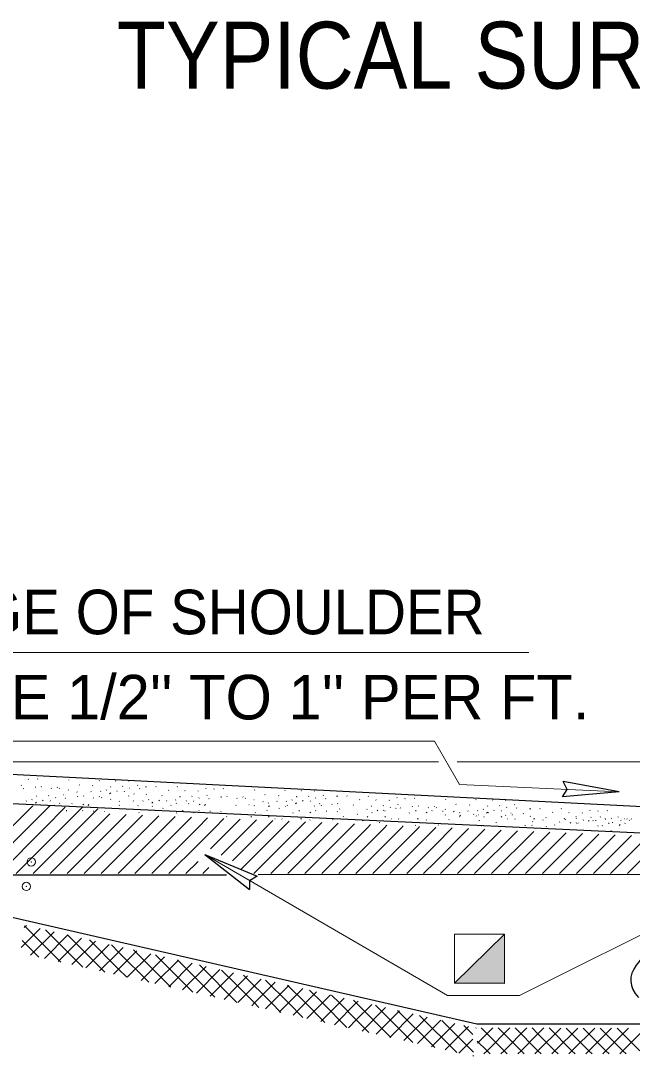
# Model space of a CAD drawing. Extents: x 328 to 697, y 421 to 687.
# Drawn here: x 455.63 to 474.15, y 548.68 to 580.03 of the extents above; entities that cross this region are included whole.
import ezdxf

# ---------------------------------------------------------------- set-up
doc = ezdxf.new("R2010")
doc.units = 0
doc.header["$LTSCALE"] = 0.5
doc.header["$PDMODE"] = 32
doc.header["$PDSIZE"] = 0.25
doc.linetypes.add('LONG_DASHED', pattern=[7.5, 6, -1.5])
doc.layers.add('1', color=7, linetype='Continuous', lineweight=13)

msp = doc.modelspace()

# ---------------------------------------------------------------- hatches: boundary and pattern name
at = {"layer": '1'}
msp.add_hatch(color=256, dxfattribs=at).paths.add_polyline_path([(468.7706, 550.8859), (470.2796, 552.3707), (470.2796, 550.8823)])

# ---------------------------------------------------------------- linework, layer by layer
for p, q in [((450.6113, 558.2137), (468.1615, 558.2137)), ((468.2777, 557.5934), (449.9011, 557.5922)), ((477.5018, 557.594), (468.8415, 557.5935)), ((455.6352, 556.8726), (455.645, 556.8824)), ((455.847, 557.0597), (455.8568, 557.0697)), ((456.1326, 557.0694), (456.1425, 557.0794)), ((457.0786, 557.0349), (457.0884, 557.0449)), ((457.3939, 556.8972), (457.4038, 556.8872)), ((457.8028, 556.8726), (457.8127, 556.8626)), ((457.9997, 557.0203), (458.0095, 557.0302)), ((458.4973, 557.0203), (458.5072, 557.0104)), ((458.8963, 557.0153), (458.9062, 557.0054)), ((459.1621, 556.8726), (459.172, 556.8824)), ((455.6993, 556.7789), (455.7093, 556.7691)), ((456.0687, 556.8381), (456.0736, 556.8134)), ((456.1098, 556.5377), (456.1, 556.5624)), ((456.2458, 556.8381), (456.2558, 556.8479)), ((456.4643, 556.5574), (456.4743, 556.5674)), ((456.5468, 556.7888), (456.5566, 556.7789)), ((456.729, 556.8281), (456.7388, 556.8183)), ((456.7929, 556.7936), (456.8028, 556.7837)), ((456.9126, 556.5871), (456.918, 556.5924)), ((457.0638, 556.7444), (457.0738, 556.7346)), ((457.3298, 556.6853), (457.3397, 556.6754)), ((457.5233, 556.5526), (457.5332, 556.5624)), ((457.7534, 556.6952), (457.7634, 556.6853)), ((458.0439, 556.6903), (458.0538, 556.7002)), ((458.2163, 556.7297), (458.2262, 556.7396)), ((458.3199, 556.6213), (458.3544, 556.6508)), ((458.3594, 556.8232), (458.3495, 556.8479)), ((458.5367, 556.7148), (458.5514, 556.6952)), ((458.7138, 556.8429), (458.7238, 556.8528)), ((458.7633, 556.6853), (458.7731, 556.7049)), ((458.8912, 556.5524), (458.9011, 556.5623)), ((458.9257, 556.7888), (458.9356, 556.7987)), ((459.054, 556.6262), (459.0638, 556.6163)), ((459.2263, 556.7789), (459.2363, 556.7691)), ((459.4397, 556.8345), (459.4052, 556.8345)), ((459.4281, 556.6016), (459.438, 556.6115)), ((459.7155, 556.8443), (459.7255, 556.8345)), ((459.9028, 556.5735), (459.9127, 556.5635)), ((460.0996, 556.7213), (460.1095, 556.7311)), ((460.3606, 556.8295), (460.3705, 556.8393)), ((460.5972, 556.7213), (460.6071, 556.7113)), ((460.9962, 556.7163), (461.0061, 556.7063)), ((461.2326, 556.795), (461.2426, 556.7851)), ((461.2621, 556.5735), (461.2719, 556.5833)), ((461.4738, 556.7606), (461.4838, 556.7706)), ((461.7594, 556.7703), (461.7694, 556.7803)), ((462.7055, 556.7358), (462.7153, 556.7458)), ((463.0208, 556.598), (463.0308, 556.5881)), ((463.4298, 556.5735), (463.4396, 556.5635)), ((463.6266, 556.7213), (463.6364, 556.7311)), ((464.1242, 556.7213), (464.1341, 556.7113)), ((464.5232, 556.7163), (464.5331, 556.7063)), ((464.789, 556.5735), (464.7989, 556.5833)), ((465.5056, 556.5588), (465.5155, 556.549)), ((455.3289, 555.5951), (455.9938, 556.2598)), ((455.7943, 556.4048), (455.8043, 556.4147)), ((455.8438, 555.5951), (456.5093, 556.2606)), ((455.9668, 556.4442), (455.9767, 556.4541)), ((456.0704, 556.3358), (456.1049, 556.3653)), ((456.2872, 556.4293), (456.3018, 556.4097)), ((456.5137, 556.3998), (456.5236, 556.4194)), ((456.6417, 556.2669), (456.6516, 556.2768)), ((456.6762, 556.5033), (456.6861, 556.5132)), ((456.8044, 556.3407), (456.8143, 556.3308)), ((456.9768, 556.4934), (456.9867, 556.4836)), ((457.1786, 556.3161), (457.1884, 556.3261)), ((457.3462, 556.5526), (457.3511, 556.5279)), ((457.5038, 556.2915), (457.5334, 556.3062)), ((457.6715, 556.2619), (457.6912, 556.3062)), ((457.8243, 556.5033), (457.8342, 556.4934)), ((458.0065, 556.5427), (458.0163, 556.5328)), ((458.0704, 556.5081), (458.0803, 556.4982)), ((458.3413, 556.4589), (458.3513, 556.4491)), ((458.6073, 556.3998), (458.6173, 556.3899)), ((458.6121, 556.2669), (458.622, 556.2768)), ((459.0309, 556.4097), (459.0408, 556.3998)), ((459.1736, 556.2619), (459.1835, 556.2718)), ((459.3213, 556.4048), (459.3313, 556.4147)), ((459.4937, 556.4442), (459.5037, 556.4541)), ((459.5974, 556.3358), (459.6319, 556.3653)), ((459.6072, 556.2422), (459.6171, 556.2521)), ((459.8142, 556.4293), (459.8289, 556.4097)), ((460.0407, 556.3998), (460.0506, 556.4194)), ((460.1687, 556.2669), (460.1785, 556.2768)), ((460.3163, 556.4306), (460.3261, 556.4405)), ((460.3314, 556.3407), (460.3413, 556.3308)), ((460.4593, 556.5241), (460.4493, 556.5488)), ((460.6366, 556.4158), (460.6513, 556.3961)), ((460.7055, 556.3161), (460.7154, 556.3261)), ((460.8138, 556.5438), (460.8237, 556.5538)), ((460.8631, 556.3863), (460.8731, 556.4058)), ((461.0256, 556.4898), (461.0356, 556.4996)), ((461.0308, 556.2915), (461.0603, 556.3062)), ((461.1985, 556.2619), (461.2181, 556.3062)), ((461.3262, 556.4798), (461.3362, 556.47)), ((461.6956, 556.539), (461.7005, 556.5143)), ((461.8728, 556.539), (461.8827, 556.5488)), ((462.1391, 556.2669), (462.1489, 556.2768)), ((462.1737, 556.4898), (462.1835, 556.4798)), ((462.3559, 556.529), (462.3657, 556.5193)), ((462.4198, 556.4945), (462.4298, 556.4846)), ((462.5395, 556.288), (462.5448, 556.2933)), ((462.6908, 556.4453), (462.7007, 556.4355)), ((462.7006, 556.2619), (462.7104, 556.2718)), ((462.9568, 556.3863), (462.9666, 556.3763)), ((463.1244, 556.3358), (463.1353, 556.3451)), ((463.1342, 556.2422), (463.144, 556.2521)), ((463.1502, 556.2535), (463.1601, 556.2633)), ((463.3803, 556.3961), (463.3903, 556.3863)), ((463.6334, 556.2435), (463.6432, 556.2338)), ((463.6708, 556.3912), (463.6807, 556.4011)), ((463.6956, 556.2669), (463.7055, 556.2768)), ((463.8432, 556.4306), (463.8531, 556.4405)), ((463.9468, 556.3222), (463.9813, 556.3518)), ((463.9863, 556.5241), (463.9763, 556.5488)), ((464.1636, 556.4158), (464.1783, 556.3961)), ((464.3408, 556.5438), (464.3507, 556.5538)), ((464.3901, 556.3863), (464.4, 556.4058)), ((464.5181, 556.2533), (464.5279, 556.2633)), ((464.5526, 556.4898), (464.5624, 556.4996)), ((464.6808, 556.3271), (464.6908, 556.3173)), ((464.7254, 556.2619), (464.734, 556.2814)), ((464.8532, 556.4798), (464.8632, 556.47)), ((465.055, 556.3025), (465.0649, 556.3124)), ((465.2298, 556.549), (465.1953, 556.549)), ((465.2181, 556.3161), (465.2281, 556.3261)), ((465.6928, 556.288), (465.7028, 556.278)), ((465.8896, 556.4358), (465.8995, 556.4456)), ((466.1506, 556.544), (466.1606, 556.5539)), ((466.2493, 556.2386), (466.2394, 556.2633)), ((466.3872, 556.4358), (466.3971, 556.4258)), ((466.6038, 556.2583), (466.6137, 556.2683)), ((466.7863, 556.4308), (466.7962, 556.4208)), ((467.0227, 556.5095), (467.0326, 556.4996)), ((467.0521, 556.288), (467.0619, 556.2978)), ((467.2639, 556.4751), (467.2738, 556.4851)), ((467.4857, 556.2535), (467.4905, 556.2288)), ((467.5495, 556.4848), (467.5594, 556.4948)), ((467.6628, 556.2535), (467.6727, 556.2633)), ((468.146, 556.2435), (468.1558, 556.2338)), ((468.4955, 556.4503), (468.5053, 556.4603)), ((468.8108, 556.3126), (468.8208, 556.3026)), ((469.2198, 556.288), (469.2297, 556.278)), ((469.4166, 556.4358), (469.4264, 556.4456)), ((469.7763, 556.2386), (469.7664, 556.2633)), ((469.9142, 556.4358), (469.9241, 556.4258)), ((470.1308, 556.2583), (470.1407, 556.2683)), ((470.3133, 556.4308), (470.3232, 556.4208)), ((470.579, 556.288), (470.5889, 556.2978)), ((456.358, 555.5951), (456.9773, 556.2141)), ((456.8723, 555.5951), (457.4925, 556.2153)), ((457.0113, 556.1239), (457.0113, 556.0993)), ((457.3866, 555.5951), (457.9603, 556.1688)), ((457.4987, 556.1043), (457.5087, 556.1142)), ((457.8243, 556.0993), (457.8439, 556.0943)), ((457.9008, 555.5951), (458.3255, 556.0198)), ((458.1589, 556.0797), (458.1688, 556.0896)), ((458.4151, 555.5951), (458.8192, 555.9992)), ((458.9293, 555.5951), (459.3129, 555.9788)), ((459.2033, 556.0551), (459.2132, 556.0452)), ((459.4442, 555.5951), (459.8073, 555.9582)), ((459.5529, 556.119), (459.5629, 556.1288)), ((459.9224, 556.1929), (459.9423, 556.1781)), ((459.9583, 555.5951), (460.3009, 555.9376)), ((460.341, 556.0353), (460.3509, 556.0452)), ((460.5383, 556.1239), (460.5383, 556.0993)), ((460.888, 556.0698), (460.8584, 556.0452)), ((461.0257, 556.1043), (461.0356, 556.1142)), ((461.3513, 556.0993), (461.3708, 556.0943)), ((461.6858, 556.0797), (461.6958, 556.0896)), ((461.8633, 555.9368), (461.8733, 555.927)), ((462.2918, 556.0008), (462.3017, 556.0107)), ((462.5973, 555.9319), (462.6121, 555.9121)), ((462.7303, 556.0551), (462.7402, 556.0452)), ((463.0799, 556.119), (463.0899, 556.1288)), ((463.1489, 555.9123), (463.1244, 555.9368)), ((463.4494, 556.1929), (463.4693, 556.1781)), ((463.868, 556.0353), (463.8778, 556.0452)), ((464.0653, 556.1239), (464.0653, 556.0993)), ((464.4149, 556.0698), (464.3853, 556.0452)), ((464.5526, 556.1043), (464.5626, 556.1142)), ((464.8782, 556.0993), (464.8978, 556.0943)), ((465.2128, 556.0797), (465.2227, 556.0896)), ((465.2838, 556.1587), (465.2937, 556.1686)), ((465.3903, 555.9368), (465.4002, 555.927)), ((465.8188, 556.0008), (465.8287, 556.0107)), ((466.1063, 556.1451), (466.1161, 556.155)), ((466.1243, 555.9319), (466.139, 555.9121)), ((466.2573, 556.0551), (466.2672, 556.0452)), ((466.4267, 556.1303), (466.4413, 556.1106)), ((466.6069, 556.119), (466.6168, 556.1288)), ((466.6759, 555.9123), (466.6513, 555.9368)), ((466.6532, 556.1008), (466.6631, 556.1203)), ((466.8157, 556.2043), (466.8256, 556.2141)), ((466.9775, 556.1922), (466.9963, 556.1781)), ((467.1163, 556.1943), (467.1262, 556.1845)), ((467.3949, 556.0353), (467.4048, 556.0452)), ((467.5922, 556.1239), (467.5922, 556.0993)), ((467.9419, 556.0698), (467.9123, 556.0452)), ((467.9638, 556.2043), (467.9736, 556.1943)), ((468.0796, 556.1043), (468.0894, 556.1142)), ((468.2098, 556.209), (468.2198, 556.1991)), ((468.3296, 556.0025), (468.3349, 556.0078)), ((468.4052, 556.0993), (468.4248, 556.0943)), ((468.4808, 556.1598), (468.4908, 556.15)), ((468.4907, 555.9764), (468.5005, 555.9863)), ((468.7398, 556.0797), (468.7497, 556.0896)), ((468.7468, 556.1008), (468.7567, 556.0908)), ((468.9144, 556.0503), (468.9253, 556.0596)), ((468.9173, 555.9368), (468.9272, 555.927)), ((468.9242, 555.9567), (468.934, 555.9666)), ((468.9403, 555.968), (468.9502, 555.9778)), ((469.1704, 556.1106), (469.1803, 556.1008)), ((469.3458, 556.0008), (469.3556, 556.0107)), ((469.4234, 555.9581), (469.4332, 555.9483)), ((469.4608, 556.1058), (469.4707, 556.1156)), ((469.4856, 555.9814), (469.4956, 555.9913)), ((469.6332, 556.1451), (469.6431, 556.155)), ((469.6513, 555.9319), (469.666, 555.9121)), ((469.7369, 556.0367), (469.7714, 556.0663)), ((469.7843, 556.0551), (469.7941, 556.0452)), ((469.9537, 556.1303), (469.9683, 556.1106)), ((470.2028, 555.9123), (470.1783, 555.9368)), ((470.1802, 556.1008), (470.19, 556.1203)), ((470.3082, 555.9678), (470.318, 555.9778)), ((470.3427, 556.2043), (470.3525, 556.2141)), ((470.4709, 556.0416), (470.4808, 556.0318)), ((470.5154, 555.9764), (470.5241, 555.9959)), ((470.6433, 556.1943), (470.6532, 556.1845)), ((470.845, 556.017), (470.8549, 556.0269)), ((471.0741, 556.1683), (471.0396, 556.1683)), ((471.0624, 555.9354), (471.0723, 555.9454)), ((471.3499, 556.1782), (471.3598, 556.1683)), ((471.7339, 556.0551), (471.7438, 556.0649)), ((471.9949, 556.1633), (472.0049, 556.1733)), ((472.2315, 556.0551), (472.2414, 556.0452)), ((472.4443, 555.9368), (472.4541, 555.927)), ((472.6306, 556.0501), (472.6405, 556.0402)), ((472.867, 556.1288), (472.8769, 556.1189)), ((473.1083, 556.0945), (473.1181, 556.1044)), ((473.1783, 555.9319), (473.1929, 555.9121)), ((473.3938, 556.1043), (473.4038, 556.1142)), ((460.4726, 555.5951), (460.7947, 555.9171)), ((460.9869, 555.5951), (461.2884, 555.8967)), ((461.5012, 555.5951), (461.7822, 555.876)), ((462.0154, 555.5951), (462.2758, 555.8555)), ((462.5296, 555.5951), (462.7696, 555.835)), ((463.0445, 555.5951), (463.2639, 555.8145)), ((463.3215, 555.8629), (463.3313, 555.8678)), ((463.5381, 555.8629), (463.548, 555.853)), ((463.5587, 555.5951), (463.7575, 555.7938)), ((464.0729, 555.5951), (464.2513, 555.7733)), ((464.144, 555.8629), (464.1045, 555.8629)), ((464.3853, 555.8283), (464.3951, 555.8383)), ((464.5872, 555.5951), (464.745, 555.7529)), ((465.0701, 555.8333), (465.0799, 555.8433)), ((465.1015, 555.5951), (465.2388, 555.7323)), ((465.6158, 555.5951), (465.7323, 555.7118)), ((465.9717, 555.8038), (466.0062, 555.8185)), ((466.1299, 555.5951), (466.2262, 555.6913)), ((466.4986, 555.7643), (466.4986, 555.7448)), ((466.6448, 555.5951), (466.7205, 555.6708)), ((466.8485, 555.8629), (466.8583, 555.8678)), ((467.0651, 555.8629), (467.075, 555.853)), ((467.159, 555.5951), (467.2142, 555.6503)), ((467.5773, 555.6708), (467.5873, 555.6608)), ((467.6709, 555.8629), (467.6315, 555.8629)), ((467.6733, 555.5951), (467.7078, 555.6296)), ((467.9122, 555.8283), (467.9221, 555.8383)), ((468.2721, 555.6806), (468.2819, 555.6708)), ((468.597, 555.8333), (468.6069, 555.8433)), ((469.4986, 555.8038), (469.5331, 555.8185)), ((469.5823, 555.661), (469.5873, 555.6413)), ((470.0256, 555.7643), (470.0256, 555.7448)), ((470.3754, 555.8629), (470.3852, 555.8678)), ((470.5921, 555.8629), (470.6019, 555.853)), ((470.8974, 555.666), (470.9171, 555.661)), ((471.1043, 555.6708), (471.1142, 555.6608)), ((471.1281, 555.778), (471.138, 555.788)), ((471.1979, 555.8629), (471.1584, 555.8629)), ((471.4392, 555.8283), (471.449, 555.8383)), ((471.5372, 555.9073), (471.5471, 555.8974)), ((471.5379, 555.6315), (471.5478, 555.6216)), ((471.799, 555.6806), (471.8089, 555.6708)), ((471.9506, 555.7644), (471.9604, 555.7743)), ((472.0937, 555.8579), (472.0838, 555.8827)), ((472.124, 555.8333), (472.1338, 555.8433)), ((472.271, 555.7496), (472.2857, 555.7299)), ((472.4482, 555.8777), (472.458, 555.8877)), ((472.4513, 555.7383), (472.4611, 555.7483)), ((472.4975, 555.7201), (472.5074, 555.7397)), ((472.66, 555.8236), (472.6699, 555.8334)), ((472.8218, 555.8115), (472.8406, 555.7974)), ((472.8964, 555.9073), (472.9063, 555.9172)), ((472.9606, 555.8137), (472.9705, 555.8038)), ((473.0256, 555.8038), (473.0601, 555.8185)), ((473.1093, 555.661), (473.1142, 555.6413)), ((473.2393, 555.6547), (473.2492, 555.6645)), ((473.33, 555.8728), (473.3348, 555.8482)), ((473.4365, 555.7433), (473.4365, 555.7187)), ((473.5071, 555.8728), (473.517, 555.8827)), ((473.5526, 555.7643), (473.5526, 555.7448)), ((473.7298, 555.9123), (473.7182, 555.924)), ((473.7863, 555.6892), (473.7567, 555.6645)), ((473.8081, 555.8236), (473.8179, 555.8137)), ((473.9024, 555.8629), (473.9122, 555.8678)), ((473.9239, 555.7237), (473.9338, 555.7335)), ((473.9903, 555.8629), (474.0001, 555.8532)), ((474.0542, 555.8283), (474.0641, 555.8184)), ((474.1189, 555.8629), (474.1289, 555.853)), ((454.4588, 554.2101), (455.8438, 555.5951)), ((454.973, 554.2101), (456.358, 555.5951)), ((455.4873, 554.2101), (456.8723, 555.5951)), ((456.0016, 554.2101), (457.3866, 555.5951)), ((457.3866, 554.5666), (458.4151, 555.5951)), ((457.3866, 555.0808), (457.9008, 555.5951)), ((457.5443, 554.2101), (458.9293, 555.5951)), ((458.0592, 554.2101), (459.4442, 555.5951)), ((458.5733, 554.2101), (459.9583, 555.5951)), ((459.0876, 554.2101), (460.4726, 555.5951)), ((459.6019, 554.2101), (460.9869, 555.5951)), ((460.9869, 555.0808), (461.5012, 555.5951)), ((462.0154, 555.5951), (461.3733, 554.9531)), ((462.5296, 555.5951), (461.7017, 554.7673)), ((463.0445, 555.5951), (462.0408, 554.5913)), ((462.2979, 554.3343), (463.5587, 555.5951)), ((462.6879, 554.2101), (464.0729, 555.5951)), ((463.2022, 554.2101), (464.5872, 555.5951)), ((464.5872, 554.5666), (465.6158, 555.5951)), ((464.5872, 555.0808), (465.1015, 555.5951)), ((464.7449, 554.2101), (466.1299, 555.5951)), ((465.2598, 554.2101), (466.6448, 555.5951)), ((465.774, 554.2101), (467.159, 555.5951)), ((466.2883, 554.2101), (467.6733, 555.5951)), ((466.8025, 554.2101), (468.1875, 555.5951)), ((468.1875, 555.5951), (468.2016, 555.6091)), ((468.1875, 555.0808), (468.6953, 555.5887)), ((468.1875, 554.5666), (469.1891, 555.5681)), ((468.3453, 554.2101), (469.6827, 555.5475)), ((468.8602, 554.2101), (470.177, 555.5269)), ((469.3743, 554.2101), (470.6708, 555.5065)), ((469.8886, 554.2101), (471.1644, 555.486)), ((470.4028, 554.2101), (471.6582, 555.4653)), ((471.7878, 555.0808), (472.1519, 555.4449)), ((471.7878, 554.5666), (472.6457, 555.4243)), ((471.9456, 554.2101), (473.1393, 555.4038)), ((472.4605, 554.2101), (473.6336, 555.3833)), ((472.9747, 554.2101), (474.1274, 555.3628)), ((473.4889, 554.2101), (474.621, 555.3423)), ((473.5081, 555.5081), (473.5032, 555.4688)), ((474.0032, 554.2101), (475.1148, 555.3217)), ((456.5158, 554.2101), (457.3866, 555.0808)), ((460.1162, 554.2101), (460.9869, 555.0808)), ((463.7165, 554.2101), (464.5872, 555.0808)), ((467.3168, 554.2101), (468.1875, 555.0808)), ((470.9171, 554.2101), (471.7878, 555.0808)), ((468.5539, 550.5163), (461.2017, 554.7813)), ((457.0301, 554.2101), (457.3866, 554.5666)), ((460.6304, 554.2101), (460.9869, 554.5666)), ((460.9961, 554.5758), (460.9655, 554.5452)), ((461.1446, 554.2101), (461.3244, 554.39)), ((464.2308, 554.2101), (464.5872, 554.5666)), ((467.8311, 554.2101), (468.1875, 554.5666)), ((471.4314, 554.2101), (471.7878, 554.5666)), ((455.6369, 551.9646), (456.2163, 552.544)), ((455.735, 552.5768), (455.7978, 552.6398)), ((456.8387, 551.5277), (455.7425, 552.6238)), ((457.5053, 551.3753), (456.3723, 552.5083)), ((456.1721, 551.6799), (455.6715, 552.1805)), ((455.9233, 551.7368), (456.6348, 552.4482)), ((456.342, 551.6412), (457.0533, 552.3525)), ((456.7607, 551.5455), (457.4718, 552.2567)), ((458.1717, 551.2231), (457.0391, 552.3557)), ((457.1792, 551.4498), (457.8903, 552.1609)), ((457.5978, 551.3543), (458.3088, 552.0652)), ((458.5909, 551.8324), (458.3728, 552.0505)), ((458.5909, 551.8324), (458.7277, 551.9693)), ((458.5909, 551.3183), (459.1463, 551.8736)), ((460.1723, 550.7659), (459.0405, 551.8977)), ((458.0168, 551.2584), (458.5909, 551.8324)), ((459.5049, 550.9184), (458.5909, 551.8324)), ((458.8541, 551.0672), (459.5647, 551.7778)), ((459.2727, 550.9715), (459.9831, 551.682)), ((459.6913, 550.8758), (460.4017, 551.5862)), ((460.8388, 550.6137), (459.7073, 551.7451)), ((461.5053, 550.4613), (460.3742, 551.5925)), ((458.8383, 551.0707), (458.5909, 551.3183)), ((460.1098, 550.7802), (460.8201, 551.4903)), ((460.5284, 550.6845), (461.2387, 551.3948)), ((460.9475, 550.5888), (461.6575, 551.2988)), ((462.1719, 550.309), (461.0411, 551.4398)), ((462.1913, 550.804), (461.7079, 551.2873)), ((461.3662, 550.4932), (462.076, 551.203)), ((462.1913, 550.804), (462.4945, 551.1073)), ((462.2033, 550.3019), (462.913, 551.0114)), ((463.2197, 550.2897), (462.3747, 551.1347)), ((462.7055, 550.2897), (463.3314, 550.9158)), ((463.7339, 550.2897), (463.0416, 550.982)), ((461.7848, 550.3975), (462.1913, 550.804)), ((462.7055, 550.2897), (462.1913, 550.804)), ((463.2197, 550.2897), (463.7499, 550.8199)), ((464.2488, 550.2897), (463.7093, 550.8292)), ((463.7339, 550.2897), (464.1684, 550.7242)), ((464.2488, 550.2897), (464.5874, 550.6283)), ((464.763, 550.2897), (464.3761, 550.6767)), ((462.6218, 550.2062), (462.7055, 550.2897)), ((462.8384, 550.1568), (462.7055, 550.2897)), ((463.0405, 550.1105), (463.2197, 550.2897)), ((463.5051, 550.0044), (463.2197, 550.2897)), ((463.4591, 550.0149), (463.7339, 550.2897)), ((464.1715, 549.8521), (463.7339, 550.2897)), ((463.8782, 549.9191), (464.2488, 550.2897)), ((464.8388, 549.6996), (464.2488, 550.2897)), ((464.2968, 549.8234), (464.763, 550.2897)), ((464.7153, 549.7278), (465.2773, 550.2897)), ((464.763, 550.2897), (465.0058, 550.5325)), ((465.5055, 549.5473), (464.763, 550.2897)), ((465.2773, 550.2897), (465.043, 550.524)), ((465.134, 549.6322), (465.7915, 550.2897)), ((465.2773, 550.2897), (465.4243, 550.4367)), ((465.7915, 549.7754), (465.2773, 550.2897)), ((465.7915, 550.2897), (465.7098, 550.3713)), ((465.7915, 550.2897), (465.8428, 550.341)), ((466.8385, 549.2427), (465.7915, 550.2897)), ((465.7915, 549.7754), (466.2613, 550.2453)), ((465.9712, 549.4408), (466.6797, 550.1494)), ((467.5052, 549.0903), (466.3767, 550.2188)), ((466.3898, 549.3452), (467.0983, 550.0536)), ((468.1717, 548.938), (467.0435, 550.0662)), ((465.5525, 549.5364), (465.7915, 549.7754)), ((466.172, 549.395), (465.7915, 549.7754)), ((466.8088, 549.2494), (467.5172, 549.9578)), ((467.2274, 549.1538), (467.9357, 549.862)), ((467.6461, 549.0582), (468.3542, 549.7663)), ((468.8382, 548.7858), (467.7103, 549.9137)), ((468.0646, 548.9624), (468.7727, 549.6705)), ((469.3391, 548.7998), (468.3779, 549.7608)), ((468.4833, 548.8668), (469.1911, 549.5747)), ((469.3184, 549.3346), (469.0448, 549.6082)), ((469.4096, 549.5281), (469.418, 549.5364)), ((469.4652, 549.0694), (469.9313, 549.5356)), ((470.2665, 548.8416), (469.572, 549.5362)), ((469.7523, 548.8416), (470.4453, 549.5347)), ((470.7807, 548.8416), (470.087, 549.5353)), ((470.2665, 548.8416), (470.9588, 549.5338)), ((471.2949, 548.8416), (470.6022, 549.5345)), ((470.7807, 548.8416), (471.2949, 549.3558)), ((471.2949, 549.3558), (471.1173, 549.5335)), ((471.2949, 549.3558), (471.4721, 549.533)), ((471.2949, 548.8416), (471.9854, 549.532)), ((471.8093, 548.8416), (471.2949, 549.3558)), ((472.3235, 548.8416), (471.6324, 549.5327)), ((471.8093, 548.8416), (472.4988, 549.5312)), ((472.8378, 548.8416), (472.1475, 549.5318)), ((472.3235, 548.8416), (473.0122, 549.5303)), ((473.3526, 548.8416), (472.6633, 549.5309)), ((472.8378, 548.8416), (473.5256, 549.5294)), ((473.8668, 548.8416), (473.1783, 549.5301)), ((473.3526, 548.8416), (474.0394, 549.5286)), ((474.381, 548.8416), (473.6936, 549.5292)), ((473.8668, 548.8416), (474.5528, 549.5278)), ((468.9018, 548.7712), (469.3239, 549.1933)), ((469.7523, 548.8416), (469.457, 549.1368)), ((469.6564, 548.7458), (469.7523, 548.8416)), ((469.848, 548.7458), (469.7523, 548.8416)), ((470.1707, 548.7458), (470.2665, 548.8416)), ((470.3623, 548.7458), (470.2665, 548.8416)), ((470.685, 548.7458), (470.7807, 548.8416)), ((470.8765, 548.7458), (470.7807, 548.8416)), ((471.1993, 548.7458), (471.2949, 548.8416)), ((471.3908, 548.7458), (471.2949, 548.8416)), ((471.7134, 548.7458), (471.8093, 548.8416)), ((471.9051, 548.7458), (471.8093, 548.8416)), ((472.2277, 548.7458), (472.3235, 548.8416)), ((472.4193, 548.7458), (472.3235, 548.8416)), ((472.7419, 548.7458), (472.8378, 548.8416)), ((472.9335, 548.7458), (472.8378, 548.8416)), ((473.2568, 548.7458), (473.3526, 548.8416)), ((473.4483, 548.7458), (473.3526, 548.8416)), ((473.771, 548.7458), (473.8668, 548.8416)), ((473.9626, 548.7458), (473.8668, 548.8416)), ((469.3204, 548.6756), (469.3429, 548.6981))]:
    msp.add_line(p, q, dxfattribs=at)
at = {"layer": '1', "lineweight": 25}
for p, q in [((447.774, 557.6095), (476.7732, 556.1166)), ((473.749, 556.6843), (472.0583, 556.9945)), ((448.372, 556.6578), (476.6411, 555.3425)), ((473.749, 556.6843), (472.0373, 556.5269)), ((461.2017, 554.7813), (462.7922, 554.1292)), ((461.2017, 554.7813), (462.5573, 553.7244)), ((449.6206, 554.1723), (461.8633, 554.1741)), ((449.8334, 554.1574), (469.4416, 549.6546)), ((477.1501, 554.1764), (462.8167, 554.1742))]:
    msp.add_line(p, q, dxfattribs=at)
for points in [[(469.4416, 549.6546), (483.3683, 549.6546), (507.0037, 562.0159)], [(472.0373, 556.5269), (472.1794, 556.7572), (472.0583, 556.9945)], [(462.7922, 554.1292), (462.5596, 553.9908), (462.5573, 553.7244)]]:
    msp.add_lwpolyline(points, dxfattribs=at)
at = {"layer": '1'}
for points in [[(447.7601, 557.6064), (450.368, 560.9027), (471.0192, 560.9027)], [(468.1615, 558.2137), (468.9205, 556.9013), (473.749, 556.6843)], [(468.5539, 550.5163), (470.7359, 550.5163), (480.9312, 555.6021)], [(458.4354, 551.1628), (458.5909, 551.3183), (457.7059, 552.2031)]]:
    msp.add_lwpolyline(points, dxfattribs=at)
for points in [[(468.7702, 550.8858), (470.2796, 550.8858), (470.2796, 552.3708), (468.7702, 552.3708)], [(468.7706, 550.8859), (470.2796, 552.3707), (470.2796, 550.8823)]]:
    msp.add_lwpolyline(points, close=True, dxfattribs=at)
at = {"layer": '1', "linetype": 'LONG_DASHED', "lineweight": 25}
msp.add_ellipse((476.8998, 551.0306), major_axis=(-2.7973, -0.0636), ratio=0.471234, start_param=0.5588717, end_param=6.6889646, dxfattribs=at)
at = {"layer": '1'}
for p in [(455.9445, 554.5621), (455.7957, 553.8182)]:
    msp.add_point(p, dxfattribs=at)

# ---------------------------------------------------------------- texts
for s, height, width, p in [('TYPICAL SURFACED DRIVE', 2.025, 0.9, (458.5382, 577.9756)), ('EDGE OF SHOULDER', 1.35, 0.95, (451.9558, 561.4527))]:
    msp.add_text(s, height=height, dxfattribs=dict(at, width=width)).set_placement(p)
msp.add_text("SLOPE 1/2'' TO 1'' PER FT.", height=1.35, dxfattribs=at).set_placement((450.5053, 558.8747))

doc.saveas('drawing.dxf')
